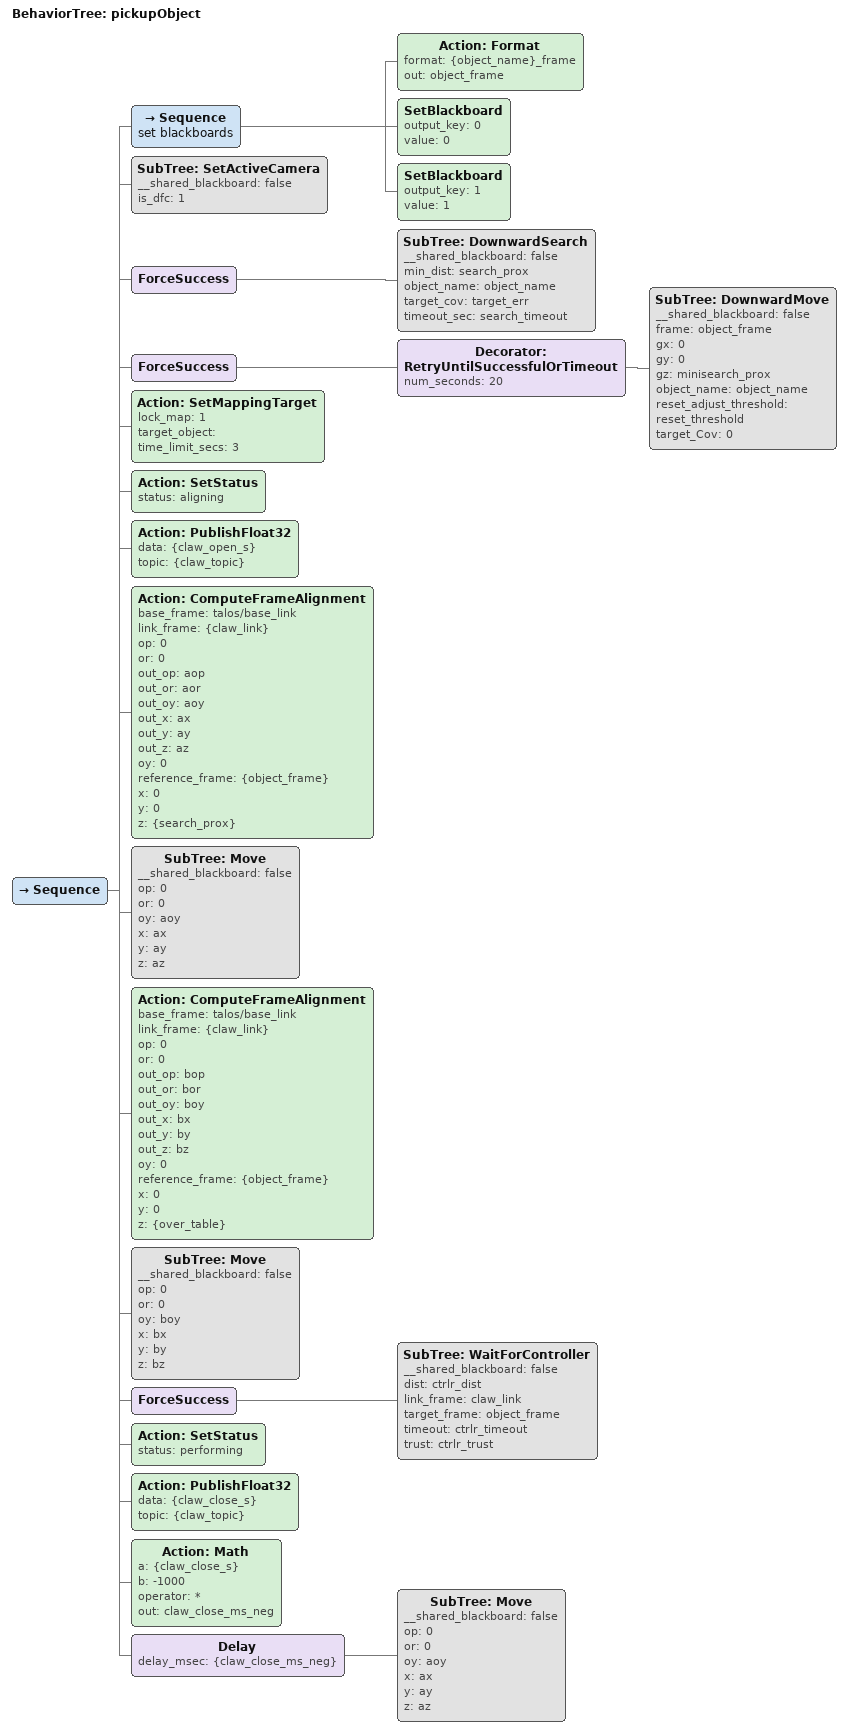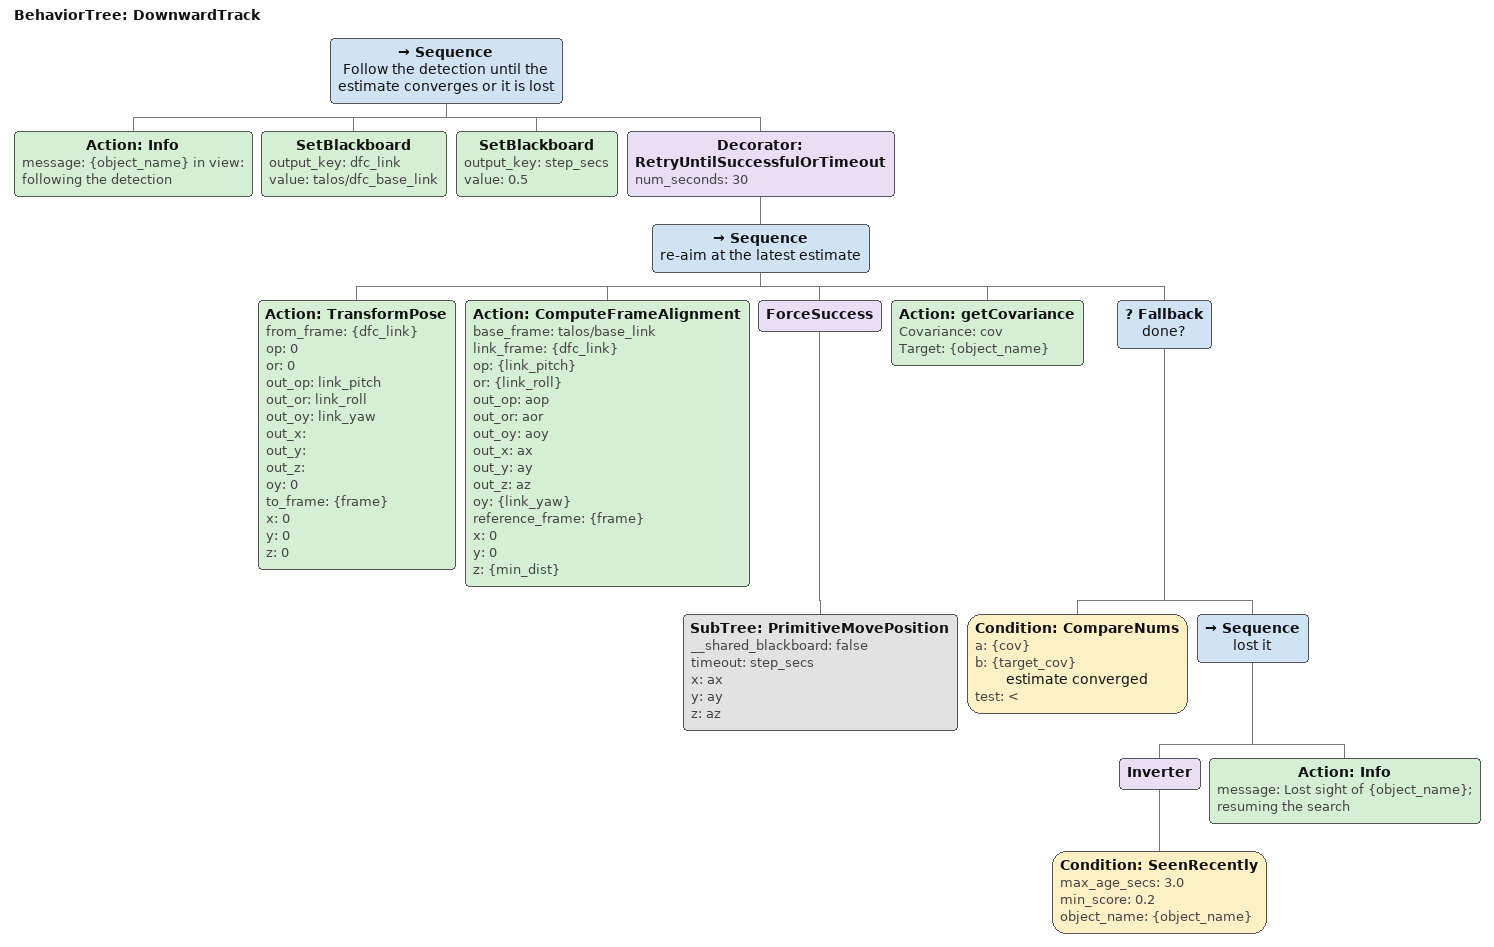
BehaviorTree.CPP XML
<BehaviorTree ID="pickupObject">
    <Sequence>
        <Sequence name="set blackboards">
            <Action ID="Format" format="{object_name}_frame" out="object_frame"/>
            <SetBlackboard output_key="0" value="0"/>
            <SetBlackboard output_key="1" value="1"/>
        </Sequence>
        <SubTree ID="SetActiveCamera" __shared_blackboard="false" is_dfc="1"/>
        <ForceSuccess>
            <SubTree ID="DownwardSearch" __shared_blackboard="false" min_dist="search_prox" object_name="object_name" target_cov="target_err" timeout_sec="search_timeout"/>
        </ForceSuccess>
        <ForceSuccess>
            <Decorator ID="RetryUntilSuccessfulOrTimeout" num_seconds="20">
                <SubTree ID="DownwardMove" __shared_blackboard="false" frame="object_frame" gx="0" gy="0" gz="minisearch_prox" object_name="object_name" reset_adjust_threshold="reset_threshold" target_Cov="0"/>
            </Decorator>
        </ForceSuccess>
        <Action ID="SetMappingTarget" lock_map="1" target_object="" time_limit_secs="3"/>
        <Action ID="SetStatus" status="aligning"/>
        <Action ID="PublishFloat32" data="{claw_open_s}" topic="{claw_topic}"/>
        <Action ID="ComputeFrameAlignment" base_frame="talos/base_link" link_frame="{claw_link}" op="0" or="0" out_op="aop" out_or="aor" out_oy="aoy" out_x="ax" out_y="ay" out_z="az" oy="0" reference_frame="{object_frame}" x="0" y="0" z="{search_prox}"/>
        <SubTree ID="Move" __shared_blackboard="false" op="0" or="0" oy="aoy" x="ax" y="ay" z="az"/>
        <Action ID="ComputeFrameAlignment" base_frame="talos/base_link" link_frame="{claw_link}" op="0" or="0" out_op="bop" out_or="bor" out_oy="boy" out_x="bx" out_y="by" out_z="bz" oy="0" reference_frame="{object_frame}" x="0" y="0" z="{over_table}"/>
        <SubTree ID="Move" __shared_blackboard="false" op="0" or="0" oy="boy" x="bx" y="by" z="bz"/>
        <ForceSuccess>
            <SubTree ID="WaitForController" __shared_blackboard="false" dist="ctrlr_dist" link_frame="claw_link" target_frame="object_frame" timeout="ctrlr_timeout" trust="ctrlr_trust"/>
        </ForceSuccess>
        <Action ID="SetStatus" status="performing"/>
        <Action ID="PublishFloat32" data="{claw_close_s}" topic="{claw_topic}"/>
        <Action ID="Math" a="{claw_close_s}" b="-1000" operator="*" out="claw_close_ms_neg"/>
        <Delay delay_msec="{claw_close_ms_neg}">
            <SubTree ID="Move" __shared_blackboard="false" op="0" or="0" oy="aoy" x="ax" y="ay" z="az"/>
        </Delay>
    </Sequence>
</BehaviorTree>

<BehaviorTree ID="DownwardTrack">
    <Sequence name="Follow the detection until the estimate converges or it is lost">
        <Action ID="Info" message="{object_name} in view: following the detection"/>
        <SetBlackboard output_key="dfc_link" value="talos/dfc_base_link"/>
        <SetBlackboard output_key="step_secs" value="0.5"/>
        <Decorator ID="RetryUntilSuccessfulOrTimeout" num_seconds="30">
            <Sequence name="re-aim at the latest estimate">
                <Action ID="TransformPose" from_frame="{dfc_link}" op="0" or="0" out_op="link_pitch" out_or="link_roll" out_oy="link_yaw" out_x="" out_y="" out_z="" oy="0" to_frame="{frame}" x="0" y="0" z="0"/>
                <Action ID="ComputeFrameAlignment" base_frame="talos/base_link" link_frame="{dfc_link}" op="{link_pitch}" or="{link_roll}" out_op="aop" out_or="aor" out_oy="aoy" out_x="ax" out_y="ay" out_z="az" oy="{link_yaw}" reference_frame="{frame}" x="0" y="0" z="{min_dist}"/>
                <ForceSuccess>
                    <SubTree ID="PrimitiveMovePosition" __shared_blackboard="false" timeout="step_secs" x="ax" y="ay" z="az"/>
                </ForceSuccess>
                <Action Covariance="cov" ID="getCovariance" Target="{object_name}"/>
                <Fallback name="done?">
                    <Condition ID="CompareNums" a="{cov}" b="{target_cov}" name="estimate converged" test="&lt;"/>
                    <Sequence name="lost it">
                        <Inverter>
                            <Condition ID="SeenRecently" max_age_secs="3.0" min_score="0.2" object_name="{object_name}"/>
                        </Inverter>
                        <Action ID="Info" message="Lost sight of {object_name}; resuming the search"/>
                    </Sequence>
                </Fallback>
            </Sequence>
        </Decorator>
    </Sequence>
</BehaviorTree>
